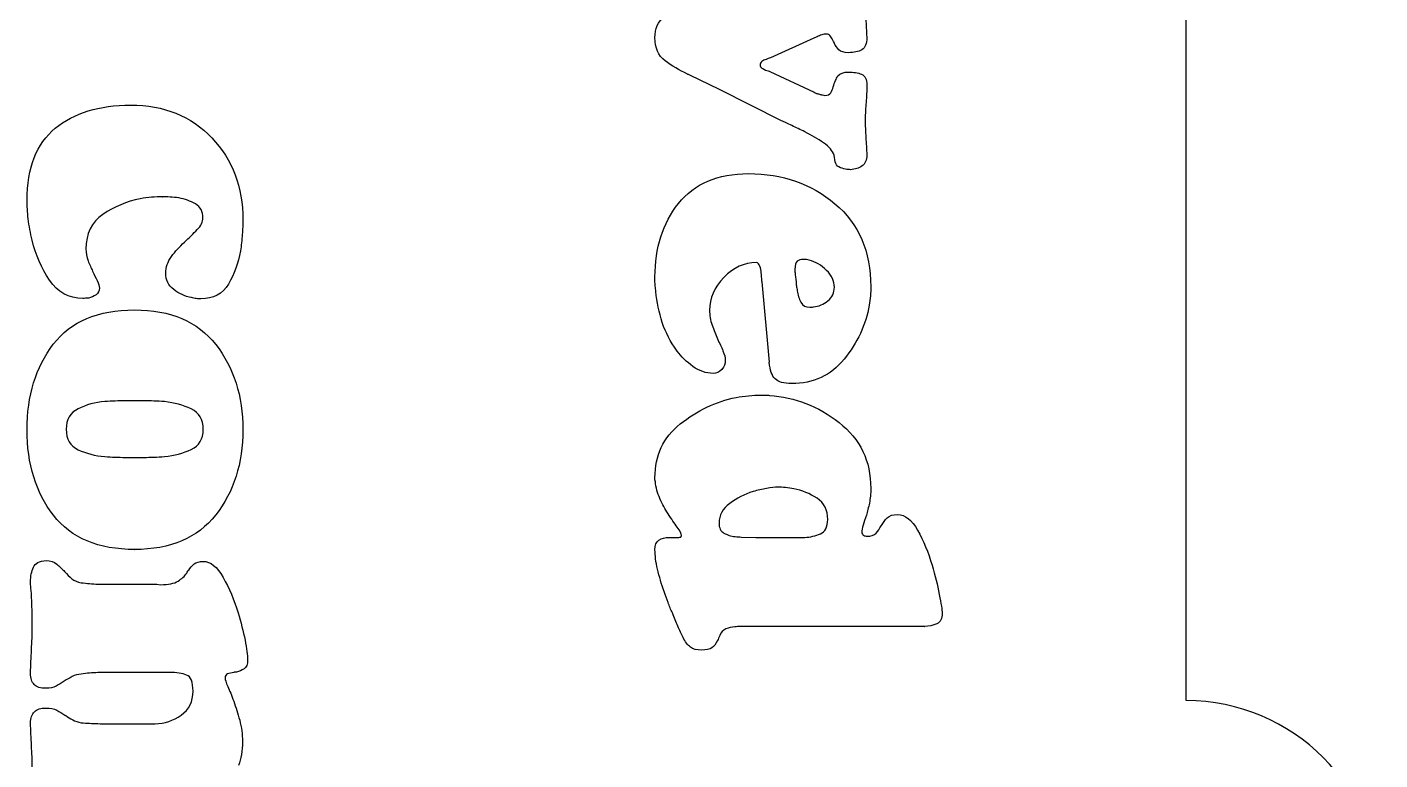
# Model space of a CAD drawing. Extents: x 0 to 771, y 958 to 1701.
# Drawn here: x 692 to 771.1, y 1535.6 to 1578.4 of the extents above; entities that cross this region are included whole.
import ezdxf

# ---------------------------------------------------------------- set-up
doc = ezdxf.new("R2010")
doc.units = 0
doc.layers.add('H0114_Printing', color=7, linetype='CONTINUOUS')

msp = doc.modelspace()

# ---------------------------------------------------------------- linework, layer by layer
at = {"layer": 'H0114_Printing', "color": 1}
msp.add_lwpolyline([(759.809681, 1539.047062), (759.809681, 1672.188058)], dxfattribs=at)
at = {"layer": 'H0114_Printing', "color": 4}
for points in [[(738.048582, 1577.771961), (735.506582, 1576.616961)], [(735.483582, 1575.807961), (738.071582, 1574.605961)], [(736.153582, 1572.941961), (732.525582, 1574.767961), (730.792582, 1575.599961)], [(739.296582, 1570.538961), (739.226582, 1570.931961)], [(699.945383, 1568.492561), (699.968383, 1568.492561)], [(728.759582, 1563.502661), (728.759582, 1563.814661)], [(734.998582, 1563.594661), (734.998582, 1563.721661)], [(735.460582, 1558.822661), (735.021582, 1563.514661)], [(736.985582, 1563.698661), (737.008582, 1563.698661)], [(737.817582, 1562.034661), (737.921582, 1562.034661)], [(735.437582, 1558.822661), (735.460582, 1558.822661)], [(734.951982, 1556.905161), (735.194982, 1556.905161)], [(698.882483, 1556.568261), (697.796483, 1556.568261)], [(697.773483, 1553.264261), (698.350483, 1553.264261), (698.905483, 1553.264261)], [(728.758982, 1551.948161), (728.758982, 1552.075161)], [(741.976981, 1549.256161), (741.999981, 1549.279161)], [(729.590982, 1548.586161), (730.121982, 1548.586161), (730.144982, 1548.586161)], [(733.819982, 1548.609161), (734.650982, 1548.586161), (737.077982, 1548.586161)], [(737.077982, 1548.586161), (737.285982, 1548.586161), (737.516982, 1548.586161)], [(698.327483, 1547.879261), (698.350483, 1547.879261)], [(697.195583, 1545.846561), (697.218583, 1545.846561)], [(697.218583, 1545.846561), (699.621583, 1545.846561), (699.852583, 1545.823561)], [(692.342583, 1543.396561), (692.342583, 1544.043561)], [(744.541981, 1543.387161), (734.836982, 1543.387161), (733.749982, 1543.387161)], [(744.518981, 1543.387161), (744.541981, 1543.387161)], [(700.384582, 1540.693561), (700.107582, 1540.693561), (697.218583, 1540.693561)], [(704.289582, 1540.716561), (704.196582, 1540.716561)], [(697.195583, 1537.689562), (699.483583, 1537.689562), (699.529583, 1537.689562)]]:
    msp.add_lwpolyline(points, dxfattribs=at)
for points in [[(728.759582, 1577.794961), (728.759582, 1578.318961), (728.940582, 1578.730961), (729.301582, 1579.030961)], [(741.064581, 1579.354961), (741.087581, 1578.838961), (741.114581, 1578.318961), (741.145581, 1577.794961)], [(729.348582, 1576.443961), (728.955582, 1576.743961), (728.759582, 1577.193961), (728.759582, 1577.794961)], [(738.140582, 1577.806961), (738.109582, 1577.798961), (738.079582, 1577.786961), (738.048582, 1577.771961)], [(738.233582, 1577.841961), (738.202582, 1577.825961), (738.171582, 1577.813961), (738.140582, 1577.806961)], [(738.510582, 1577.956961), (738.418582, 1577.925961), (738.325582, 1577.887961), (738.233582, 1577.841961)], [(738.787582, 1578.002961), (738.695582, 1578.002961), (738.602582, 1577.987961), (738.510582, 1577.956961)], [(739.007582, 1577.898961), (738.953582, 1577.968961), (738.880582, 1578.002961), (738.787582, 1578.002961)], [(739.158582, 1577.656961), (739.111582, 1577.748961), (739.061582, 1577.829961), (739.007582, 1577.898961)], [(739.203582, 1577.563961), (739.188582, 1577.594961), (739.172582, 1577.625961), (739.158582, 1577.656961)], [(739.249582, 1577.447961), (739.234582, 1577.494961), (739.218582, 1577.533961), (739.203582, 1577.563961)], [(739.515582, 1577.089961), (739.400582, 1577.205961), (739.311582, 1577.324961), (739.249582, 1577.447961)], [(741.145581, 1577.794961), (741.145581, 1577.440961), (741.048581, 1577.205961), (740.856581, 1577.089961)], [(735.506582, 1576.616961), (735.460582, 1576.600961), (735.414582, 1576.585961), (735.367582, 1576.569961)], [(740.058581, 1576.916961), (739.812582, 1576.916961), (739.631582, 1576.974961), (739.515582, 1577.089961)], [(740.856581, 1577.089961), (740.663581, 1576.974961), (740.397581, 1576.916961), (740.058581, 1576.916961)], [(730.653582, 1575.668961), (730.176582, 1575.884961), (729.740582, 1576.142961), (729.348582, 1576.443961)], [(735.009582, 1576.396961), (734.940582, 1576.342961), (734.905582, 1576.277961), (734.905582, 1576.199961)], [(734.905582, 1576.199961), (734.905582, 1576.123961), (734.940582, 1576.061961), (735.009582, 1576.015961)], [(735.252582, 1576.523961), (735.159582, 1576.493961), (735.078582, 1576.450961), (735.009582, 1576.396961)], [(735.009582, 1576.015961), (735.078582, 1575.969961), (735.151582, 1575.930961), (735.229582, 1575.899961)], [(735.229582, 1575.899961), (735.275582, 1575.884961), (735.321582, 1575.869961), (735.367582, 1575.853961)], [(735.367582, 1576.569961), (735.321582, 1576.554961), (735.283582, 1576.538961), (735.252582, 1576.523961)], [(735.367582, 1575.853961), (735.414582, 1575.838961), (735.452582, 1575.823961), (735.483582, 1575.807961)], [(730.711582, 1575.634961), (730.688582, 1575.641961), (730.668582, 1575.653961), (730.653582, 1575.668961)], [(730.792582, 1575.599961), (730.761582, 1575.614961), (730.734582, 1575.626961), (730.711582, 1575.634961)], [(739.180582, 1574.929961), (739.257582, 1575.191961), (739.350582, 1575.399961), (739.458582, 1575.553961)], [(739.458582, 1575.553961), (739.565582, 1575.707961), (739.773582, 1575.784961), (740.082581, 1575.784961)], [(740.082581, 1575.784961), (740.374581, 1575.784961), (740.624581, 1575.741961), (740.833581, 1575.657961)], [(740.833581, 1575.657961), (741.041581, 1575.572961), (741.145581, 1575.360961), (741.145581, 1575.021961)], [(741.145581, 1575.021961), (741.145581, 1574.852961), (741.141581, 1574.682961), (741.133581, 1574.512961)], [(738.071582, 1574.605961), (738.102582, 1574.575961), (738.144582, 1574.551961), (738.198582, 1574.536961)], [(738.198582, 1574.536961), (738.252582, 1574.520961), (738.310582, 1574.505961), (738.372582, 1574.489961)], [(738.372582, 1574.489961), (738.433582, 1574.475961), (738.491582, 1574.459961), (738.545582, 1574.444961)], [(738.545582, 1574.444961), (738.598582, 1574.428961), (738.649582, 1574.421961), (738.695582, 1574.421961)], [(738.695582, 1574.421961), (738.864582, 1574.421961), (738.980582, 1574.471961), (739.042582, 1574.571961)], [(739.042582, 1574.571961), (739.103582, 1574.671961), (739.149582, 1574.790961), (739.180582, 1574.929961)], [(741.133581, 1574.512961), (741.125581, 1574.343961), (741.114581, 1574.174961), (741.098581, 1574.004961)], [(693.694383, 1572.502561), (694.795383, 1573.403561), (696.262383, 1573.853561), (698.096383, 1573.853561)], [(698.096383, 1573.853561), (700.053382, 1573.853561), (701.635382, 1573.214561), (702.845382, 1571.935561)], [(741.064581, 1573.519961), (741.056581, 1573.350961), (741.052581, 1573.180961), (741.052581, 1573.011961)], [(741.098581, 1574.004961), (741.083581, 1573.851961), (741.071581, 1573.689961), (741.064581, 1573.519961)], [(736.765582, 1572.652961), (736.526582, 1572.768961), (736.323582, 1572.865961), (736.153582, 1572.941961)], [(737.516582, 1572.294961), (737.255582, 1572.418961), (737.004582, 1572.537961), (736.765582, 1572.652961)], [(741.052581, 1573.011961), (741.052581, 1572.656961), (741.064581, 1572.306961), (741.087581, 1571.959961)], [(692.042383, 1568.284561), (692.042383, 1570.195561), (692.593383, 1571.600561), (693.694383, 1572.502561)], [(702.845382, 1571.935561), (704.054382, 1570.657561), (704.659382, 1569.062561), (704.659382, 1567.152561)], [(738.614582, 1571.647961), (738.282582, 1571.878961), (737.917582, 1572.094961), (737.516582, 1572.294961)], [(741.087581, 1571.959961), (741.110581, 1571.613961), (741.129581, 1571.270961), (741.145581, 1570.931961)], [(739.226582, 1570.931961), (739.149582, 1571.178961), (738.945582, 1571.416961), (738.614582, 1571.647961)], [(739.515582, 1570.238961), (739.400582, 1570.299961), (739.327582, 1570.400961), (739.296582, 1570.538961)], [(740.868581, 1570.295961), (740.682581, 1570.165961), (740.459581, 1570.092961), (740.197581, 1570.076961)], [(741.145581, 1570.931961), (741.145581, 1570.638961), (741.052581, 1570.427961), (740.868581, 1570.295961)], [(730.133582, 1568.100661), (731.050582, 1569.264661), (732.417582, 1569.845661), (734.235582, 1569.845661)], [(734.235582, 1569.845661), (736.207582, 1569.845661), (737.890582, 1569.260661), (739.284582, 1568.089661)], [(739.897582, 1570.099961), (739.758582, 1570.130961), (739.631582, 1570.176961), (739.515582, 1570.238961)], [(740.047581, 1570.088961), (739.992582, 1570.096961), (739.943582, 1570.099961), (739.897582, 1570.099961)], [(740.197581, 1570.076961), (740.151581, 1570.076961), (740.101581, 1570.080961), (740.047581, 1570.088961)], [(692.111383, 1567.198561), (692.064383, 1567.599561), (692.042383, 1567.961561), (692.042383, 1568.284561)], [(698.651383, 1568.376561), (697.865383, 1568.223561), (697.141383, 1567.918561), (696.479383, 1567.464561)], [(699.321383, 1568.469561), (699.105383, 1568.454561), (698.882383, 1568.423561), (698.651383, 1568.376561)], [(699.968383, 1568.492561), (699.752383, 1568.492561), (699.536383, 1568.485561), (699.321383, 1568.469561)], [(700.407382, 1568.480561), (700.237382, 1568.489561), (700.084382, 1568.492561), (699.945383, 1568.492561)], [(700.915382, 1568.423561), (700.745382, 1568.454561), (700.576382, 1568.473561), (700.407382, 1568.480561)], [(701.886382, 1568.076561), (701.593382, 1568.245561), (701.270382, 1568.361561), (700.915382, 1568.423561)], [(702.325382, 1567.267561), (702.325382, 1567.637561), (702.178382, 1567.907561), (701.886382, 1568.076561)], [(728.759582, 1563.814661), (728.759582, 1565.508661), (729.217582, 1566.938661), (730.133582, 1568.100661)], [(739.284582, 1568.089661), (740.679581, 1566.918661), (741.376581, 1565.301661), (741.376581, 1563.236661)], [(692.342383, 1565.950561), (692.234383, 1566.381561), (692.157383, 1566.797561), (692.111383, 1567.198561)], [(696.479383, 1567.464561), (695.816383, 1567.009561), (695.485383, 1566.335561), (695.485383, 1565.441561)], [(701.990382, 1566.574561), (702.213382, 1566.805561), (702.325382, 1567.036561), (702.325382, 1567.267561)], [(704.659382, 1567.152561), (704.659382, 1566.890561), (704.647382, 1566.601561), (704.624382, 1566.285561)], [(701.239382, 1565.835561), (701.516382, 1566.096561), (701.767382, 1566.343561), (701.990382, 1566.574561)], [(693.359383, 1563.616561), (692.881383, 1564.325561), (692.542383, 1565.103561), (692.342383, 1565.950561)], [(700.488382, 1565.003561), (700.711382, 1565.295561), (700.962382, 1565.573561), (701.239382, 1565.835561)], [(704.624382, 1566.285561), (704.601382, 1565.970561), (704.567382, 1565.650561), (704.520382, 1565.326561)], [(695.485383, 1565.441561), (695.485383, 1565.211561), (695.527383, 1564.983561), (695.612383, 1564.760561)], [(695.612383, 1564.760561), (695.697383, 1564.537561), (695.785383, 1564.332561), (695.878383, 1564.147561)], [(700.152382, 1564.032561), (700.152382, 1564.387561), (700.264382, 1564.710561), (700.488382, 1565.003561)], [(704.520382, 1565.326561), (704.397382, 1564.618561), (704.162382, 1563.974561), (703.816382, 1563.396561)], [(737.077582, 1564.727661), (736.985582, 1564.657661), (736.939582, 1564.499661), (736.939582, 1564.253661)], [(737.424582, 1564.830661), (737.286582, 1564.830661), (737.170582, 1564.796661), (737.077582, 1564.727661)], [(737.609582, 1564.819661), (737.547582, 1564.827661), (737.485582, 1564.830661), (737.424582, 1564.830661)], [(737.771582, 1564.784661), (737.724582, 1564.800661), (737.670582, 1564.811661), (737.609582, 1564.819661)], [(738.787582, 1564.195661), (738.479582, 1564.495661), (738.140582, 1564.692661), (737.771582, 1564.784661)], [(695.878383, 1564.147561), (695.970383, 1563.948561), (696.059383, 1563.763561), (696.143383, 1563.593561)], [(700.615382, 1563.073561), (700.307382, 1563.312561), (700.152382, 1563.632561), (700.152382, 1564.032561)], [(734.674582, 1564.646661), (733.981582, 1564.646661), (733.353582, 1564.357661), (732.791582, 1563.779661)], [(734.893582, 1564.438661), (734.855582, 1564.561661), (734.782582, 1564.631661), (734.674582, 1564.646661)], [(734.975582, 1564.045661), (734.959582, 1564.183661), (734.932582, 1564.315661), (734.893582, 1564.438661)], [(734.986582, 1563.872661), (734.978582, 1563.926661), (734.975582, 1563.984661), (734.975582, 1564.045661)], [(736.939582, 1564.253661), (736.939582, 1564.161661), (736.943582, 1564.068661), (736.950582, 1563.976661)], [(736.950582, 1563.976661), (736.958582, 1563.883661), (736.970582, 1563.791661), (736.985582, 1563.698661)], [(739.249582, 1563.213661), (739.249582, 1563.568661), (739.095582, 1563.894661), (738.787582, 1564.195661)], [(695.300383, 1562.553561), (694.483383, 1562.553561), (693.836383, 1562.908561), (693.359383, 1563.616561)], [(696.270383, 1563.154561), (696.270383, 1562.985561), (696.205383, 1562.854561), (696.074383, 1562.761561)], [(696.143383, 1563.593561), (696.228383, 1563.423561), (696.270383, 1563.277561), (696.270383, 1563.154561)], [(703.816382, 1563.396561), (703.469382, 1562.819561), (702.933382, 1562.530561), (702.209382, 1562.530561)], [(728.781582, 1563.190661), (728.766582, 1563.298661), (728.759582, 1563.402661), (728.759582, 1563.502661)], [(729.116582, 1561.364661), (728.940582, 1561.965661), (728.827582, 1562.574661), (728.781582, 1563.190661)], [(732.791582, 1563.779661), (732.228582, 1563.202661), (731.947582, 1562.566661), (731.947582, 1561.872661)], [(734.998582, 1563.721661), (734.998582, 1563.767661), (734.994582, 1563.818661), (734.986582, 1563.872661)], [(735.021582, 1563.514661), (735.005582, 1563.529661), (734.998582, 1563.556661), (734.998582, 1563.594661)], [(737.008582, 1563.698661), (736.993582, 1563.683661), (736.989582, 1563.660661), (736.997582, 1563.629661)], [(736.997582, 1563.629661), (737.004582, 1563.598661), (737.008582, 1563.575661), (737.008582, 1563.560661)], [(737.008582, 1563.560661), (737.008582, 1563.467661), (737.016582, 1563.375661), (737.031582, 1563.282661)], [(737.031582, 1563.282661), (737.046582, 1563.190661), (737.062582, 1563.097661), (737.077582, 1563.005661)], [(738.869582, 1562.416661), (739.123582, 1562.624661), (739.249582, 1562.890661), (739.249582, 1563.213661)], [(741.376581, 1563.236661), (741.376581, 1563.067661), (741.368581, 1562.890661), (741.353581, 1562.704661)], [(695.462383, 1562.565561), (695.400383, 1562.557561), (695.346383, 1562.553561), (695.300383, 1562.553561)], [(695.646383, 1562.576561), (695.585383, 1562.576561), (695.523383, 1562.573561), (695.462383, 1562.565561)], [(696.074383, 1562.761561), (695.943383, 1562.669561), (695.800383, 1562.607561), (695.646383, 1562.576561)], [(701.655382, 1562.599561), (701.270382, 1562.676561), (700.923382, 1562.834561), (700.615382, 1563.073561)], [(701.932382, 1562.542561), (701.840382, 1562.549561), (701.747382, 1562.569561), (701.655382, 1562.599561)], [(702.209382, 1562.530561), (702.117382, 1562.530561), (702.024382, 1562.534561), (701.932382, 1562.542561)], [(737.077582, 1563.005661), (737.108582, 1562.759661), (737.177582, 1562.535661), (737.286582, 1562.335661)], [(738.025582, 1562.057661), (738.333582, 1562.088661), (738.614582, 1562.208661), (738.869582, 1562.416661)], [(741.353581, 1562.704661), (741.337581, 1562.519661), (741.314581, 1562.335661), (741.283581, 1562.150661)], [(693.578483, 1559.873261), (694.603483, 1561.213261), (696.186483, 1561.884261), (698.327483, 1561.884261)], [(698.327483, 1561.884261), (700.437482, 1561.884261), (702.020482, 1561.209261), (703.076482, 1559.862261)], [(731.947582, 1561.872661), (731.947582, 1561.565661), (731.997582, 1561.272661), (732.097582, 1560.995661)], [(737.286582, 1562.335661), (737.393582, 1562.135661), (737.570582, 1562.034661), (737.817582, 1562.034661)], [(737.921582, 1562.034661), (737.959582, 1562.034661), (737.994582, 1562.042661), (738.025582, 1562.057661)], [(741.283581, 1562.150661), (741.083581, 1561.010661), (740.593581, 1559.963661), (739.816582, 1559.007661)], [(729.891582, 1559.700661), (729.552582, 1560.209661), (729.293582, 1560.763661), (729.116582, 1561.364661)], [(732.097582, 1560.995661), (732.198582, 1560.717661), (732.302582, 1560.448661), (732.409582, 1560.185661)], [(732.409582, 1560.185661), (732.532582, 1559.939661), (732.641582, 1559.708661), (732.733582, 1559.493661)], [(692.042483, 1554.882261), (692.042483, 1556.868261), (692.553483, 1558.532261), (693.578483, 1559.873261)], [(703.076482, 1559.862261), (704.131482, 1558.514261), (704.659482, 1556.853261), (704.659482, 1554.882261)], [(729.972582, 1559.596661), (729.948582, 1559.635661), (729.921582, 1559.670661), (729.891582, 1559.700661)], [(730.052582, 1559.469661), (730.021582, 1559.516661), (729.995582, 1559.558661), (729.972582, 1559.596661)], [(730.977582, 1558.580661), (730.607582, 1558.849661), (730.299582, 1559.146661), (730.052582, 1559.469661)], [(732.733582, 1559.493661), (732.825582, 1559.277661), (732.871582, 1559.092661), (732.871582, 1558.938661)], [(732.156582, 1558.175661), (731.739582, 1558.175661), (731.347582, 1558.310661), (730.977582, 1558.580661)], [(732.664582, 1558.406661), (732.525582, 1558.253661), (732.355582, 1558.175661), (732.156582, 1558.175661)], [(732.871582, 1558.938661), (732.871582, 1558.738661), (732.803582, 1558.561661), (732.664582, 1558.406661)], [(735.783582, 1557.851661), (735.599582, 1558.037661), (735.483582, 1558.360661), (735.437582, 1558.822661)], [(739.816582, 1559.007661), (739.038582, 1558.052661), (738.017582, 1557.574661), (736.754582, 1557.574661)], [(736.754582, 1557.574661), (736.292582, 1557.574661), (735.968582, 1557.667661), (735.783582, 1557.851661)], [(733.495982, 1556.767161), (733.742982, 1556.813161), (733.988982, 1556.847161), (734.235982, 1556.870161)], [(734.235982, 1556.870161), (734.481982, 1556.893161), (734.720982, 1556.905161), (734.951982, 1556.905161)], [(735.194982, 1556.905161), (735.278982, 1556.905161), (735.367982, 1556.897161), (735.460982, 1556.882161)], [(735.460982, 1556.882161), (736.938982, 1556.790161), (738.294982, 1556.262161), (739.527982, 1555.299161)], [(695.034483, 1556.106261), (694.564483, 1555.875261), (694.329483, 1555.474261), (694.329483, 1554.905261)], [(696.594483, 1556.522261), (696.024483, 1556.476261), (695.504483, 1556.337261), (695.034483, 1556.106261)], [(697.195483, 1556.557261), (696.994483, 1556.549261), (696.794483, 1556.537261), (696.594483, 1556.522261)], [(697.796483, 1556.568261), (697.595483, 1556.568261), (697.395483, 1556.564261), (697.195483, 1556.557261)], [(699.460483, 1556.557261), (699.259483, 1556.564261), (699.066483, 1556.568261), (698.882483, 1556.568261)], [(700.084482, 1556.522261), (699.867483, 1556.537261), (699.659483, 1556.549261), (699.460483, 1556.557261)], [(701.643482, 1556.094261), (701.173482, 1556.318261), (700.653482, 1556.461261), (700.084482, 1556.522261)], [(702.348482, 1554.905261), (702.348482, 1555.474261), (702.113482, 1555.872261), (701.643482, 1556.094261)], [(730.237982, 1555.218161), (731.223982, 1556.004161), (732.309982, 1556.520161), (733.495982, 1556.767161)], [(739.527982, 1555.299161), (740.759981, 1554.337161), (741.375981, 1553.054161), (741.375981, 1551.451161)], [(693.590483, 1549.878261), (692.557483, 1551.211261), (692.042483, 1552.879261), (692.042483, 1554.882261)], [(694.329483, 1554.905261), (694.329483, 1554.335261), (694.564483, 1553.938261), (695.034483, 1553.714261)], [(701.643482, 1553.726261), (702.113482, 1553.942261), (702.348482, 1554.335261), (702.348482, 1554.905261)], [(704.659482, 1554.882261), (704.659482, 1552.910261), (704.131482, 1551.250261), (703.076482, 1549.902261)], [(728.758982, 1552.075161), (728.758982, 1553.385161), (729.251982, 1554.433161), (730.237982, 1555.218161)], [(695.034483, 1553.714261), (695.504483, 1553.491261), (696.024483, 1553.356261), (696.594483, 1553.310261)], [(700.084482, 1553.310261), (700.653482, 1553.372261), (701.173482, 1553.511261), (701.643482, 1553.726261)], [(696.594483, 1553.310261), (696.794483, 1553.295261), (696.994483, 1553.283261), (697.195483, 1553.275261)], [(697.195483, 1553.275261), (697.395483, 1553.268261), (697.588483, 1553.264261), (697.773483, 1553.264261)], [(698.905483, 1553.264261), (699.074483, 1553.264261), (699.259483, 1553.268261), (699.460483, 1553.275261)], [(699.460483, 1553.275261), (699.659483, 1553.283261), (699.867483, 1553.295261), (700.084482, 1553.310261)], [(728.781982, 1551.844161), (728.766982, 1551.875161), (728.758982, 1551.910161), (728.758982, 1551.948161)], [(729.047982, 1550.851161), (728.900982, 1551.174161), (728.812982, 1551.506161), (728.781982, 1551.844161)], [(735.286982, 1551.451161), (735.032982, 1551.405161), (734.766982, 1551.344161), (734.489982, 1551.266161)], [(735.945982, 1551.521161), (735.760982, 1551.521161), (735.540982, 1551.498161), (735.286982, 1551.451161)], [(736.395982, 1551.498161), (736.234982, 1551.513161), (736.083982, 1551.521161), (735.945982, 1551.521161)], [(736.869982, 1551.428161), (736.715982, 1551.459161), (736.557982, 1551.482161), (736.395982, 1551.498161)], [(738.232982, 1550.874161), (737.817982, 1551.151161), (737.362982, 1551.336161), (736.869982, 1551.428161)], [(741.375981, 1551.451161), (741.375981, 1551.143161), (741.348981, 1550.858161), (741.294981, 1550.597161)], [(729.520982, 1549.973161), (729.351982, 1550.235161), (729.193982, 1550.527161), (729.047982, 1550.851161)], [(733.126982, 1550.574161), (732.710982, 1550.266161), (732.501982, 1549.880161), (732.501982, 1549.418161)], [(734.489982, 1551.266161), (733.995982, 1551.113161), (733.541982, 1550.882161), (733.126982, 1550.574161)], [(738.856982, 1549.626161), (738.856982, 1550.180161), (738.648982, 1550.597161), (738.232982, 1550.874161)], [(741.294981, 1550.597161), (741.240981, 1550.335161), (741.183981, 1550.096161), (741.121981, 1549.880161)], [(698.350483, 1547.879261), (696.209483, 1547.879261), (694.622483, 1548.546261), (693.590483, 1549.878261)], [(703.076482, 1549.902261), (702.020482, 1548.554261), (700.437482, 1547.879261), (698.327483, 1547.879261)], [(730.064982, 1549.176161), (729.902982, 1549.399161), (729.721982, 1549.665161), (729.520982, 1549.973161)], [(741.121981, 1549.880161), (741.044981, 1549.665161), (740.978981, 1549.472161), (740.925981, 1549.302161)], [(741.999981, 1549.279161), (742.091981, 1549.449161), (742.203981, 1549.599161), (742.335981, 1549.730161)], [(742.335981, 1549.730161), (742.465981, 1549.861161), (742.669981, 1549.926161), (742.947981, 1549.926161)], [(742.947981, 1549.926161), (743.378981, 1549.926161), (743.767981, 1549.618161), (744.113981, 1549.002161)], [(730.306982, 1548.702161), (730.306982, 1548.794161), (730.225982, 1548.952161), (730.064982, 1549.176161)], [(732.501982, 1549.418161), (732.501982, 1549.141161), (732.597982, 1548.948161), (732.790982, 1548.840161)], [(738.429982, 1548.794161), (738.714982, 1548.918161), (738.856982, 1549.195161), (738.856982, 1549.626161)], [(740.925981, 1549.302161), (740.871981, 1549.133161), (740.844981, 1548.994161), (740.844981, 1548.887161)], [(741.687981, 1548.840161), (741.803981, 1548.963161), (741.899981, 1549.102161), (741.976981, 1549.256161)], [(744.113981, 1549.002161), (744.460981, 1548.386161), (744.741981, 1547.708161), (744.957981, 1546.968161)], [(728.758982, 1547.869161), (728.758982, 1548.132161), (728.835982, 1548.317161), (728.989982, 1548.424161)], [(728.989982, 1548.424161), (729.143982, 1548.532161), (729.343982, 1548.586161), (729.590982, 1548.586161)], [(730.144982, 1548.586161), (730.191982, 1548.586161), (730.229982, 1548.594161), (730.260982, 1548.609161)], [(730.260982, 1548.609161), (730.291982, 1548.625161), (730.306982, 1548.655161), (730.306982, 1548.702161)], [(732.790982, 1548.840161), (732.983982, 1548.733161), (733.202982, 1548.663161), (733.449982, 1548.632161)], [(733.449982, 1548.632161), (733.510982, 1548.632161), (733.572982, 1548.629161), (733.634982, 1548.620161)], [(733.634982, 1548.620161), (733.695982, 1548.613161), (733.757982, 1548.609161), (733.819982, 1548.609161)], [(737.516982, 1548.586161), (737.840982, 1548.602161), (738.144982, 1548.671161), (738.429982, 1548.794161)], [(740.844981, 1548.887161), (740.859981, 1548.809161), (740.898981, 1548.752161), (740.959981, 1548.713161)], [(740.959981, 1548.713161), (741.021981, 1548.675161), (741.083981, 1548.655161), (741.144981, 1548.655161)], [(741.144981, 1548.655161), (741.391981, 1548.655161), (741.572981, 1548.717161), (741.687981, 1548.840161)], [(728.908982, 1546.726161), (728.808982, 1547.150161), (728.758982, 1547.531161), (728.758982, 1547.869161)], [(692.249583, 1545.985561), (692.249583, 1546.324561), (692.303583, 1546.609561), (692.411583, 1546.839561)], [(692.411583, 1546.839561), (692.519583, 1547.071561), (692.766583, 1547.202561), (693.151583, 1547.232561)], [(693.151583, 1547.232561), (693.413583, 1547.232561), (693.624583, 1547.163561), (693.786583, 1547.024561)], [(693.786583, 1547.024561), (693.948583, 1546.886561), (694.098583, 1546.740561), (694.237583, 1546.586561)], [(694.237583, 1546.586561), (694.375583, 1546.432561), (694.518583, 1546.293561), (694.664583, 1546.169561)], [(701.377582, 1546.493561), (701.392582, 1546.539561), (701.412582, 1546.578561), (701.435582, 1546.609561)], [(701.435582, 1546.609561), (701.458582, 1546.640561), (701.478582, 1546.663561), (701.493582, 1546.678561)], [(701.493582, 1546.678561), (701.585582, 1546.816561), (701.693582, 1546.936561), (701.817582, 1547.036561)], [(701.817582, 1547.036561), (701.940582, 1547.136561), (702.117582, 1547.186561), (702.348582, 1547.186561)], [(702.348582, 1547.186561), (702.764582, 1547.186561), (703.149582, 1546.874561), (703.504582, 1546.250561)], [(729.290982, 1545.420161), (729.135982, 1545.867161), (729.009982, 1546.302161), (728.908982, 1546.726161)], [(744.957981, 1546.968161), (745.142981, 1546.368161), (745.284981, 1545.798161), (745.384981, 1545.258161)], [(692.261583, 1545.661561), (692.253583, 1545.769561), (692.249583, 1545.877561), (692.249583, 1545.985561)], [(694.664583, 1546.169561), (694.811583, 1546.046561), (694.991583, 1545.970561), (695.207583, 1545.939561)], [(695.207583, 1545.939561), (695.531583, 1545.892561), (695.858583, 1545.865561), (696.189583, 1545.857561)], [(696.189583, 1545.857561), (696.521583, 1545.850561), (696.856583, 1545.846561), (697.195583, 1545.846561)], [(699.852583, 1545.823561), (700.314582, 1545.823561), (700.653582, 1545.892561), (700.869582, 1546.031561)], [(700.869582, 1546.031561), (701.084582, 1546.169561), (701.254582, 1546.324561), (701.377582, 1546.493561)], [(703.504582, 1546.250561), (703.858582, 1545.627561), (704.151582, 1544.937561), (704.381582, 1544.182561)], [(692.296583, 1545.338561), (692.280583, 1545.445561), (692.269583, 1545.553561), (692.261583, 1545.661561)], [(692.307583, 1545.014561), (692.299583, 1545.122561), (692.296583, 1545.230561), (692.296583, 1545.338561)], [(692.319583, 1544.690561), (692.319583, 1544.798561), (692.315583, 1544.907561), (692.307583, 1545.014561)], [(729.520982, 1544.785161), (729.443982, 1544.993161), (729.366982, 1545.204161), (729.290982, 1545.420161)], [(745.384981, 1545.258161), (745.485981, 1544.719161), (745.542981, 1544.350161), (745.558981, 1544.149161)], [(692.342583, 1544.043561), (692.342583, 1544.259561), (692.335583, 1544.475561), (692.319583, 1544.690561)], [(704.381582, 1544.182561), (704.551582, 1543.628561), (704.685582, 1543.096561), (704.786582, 1542.587561)], [(729.775982, 1544.172161), (729.682982, 1544.373161), (729.598982, 1544.576161), (729.520982, 1544.785161)], [(730.098982, 1543.398161), (729.990982, 1543.637161), (729.882982, 1543.895161), (729.775982, 1544.172161)], [(692.331583, 1542.703561), (692.338583, 1542.934561), (692.342583, 1543.165561), (692.342583, 1543.396561)], [(730.399982, 1542.739161), (730.306982, 1542.940161), (730.206982, 1543.159161), (730.098982, 1543.398161)], [(733.576982, 1543.375161), (733.522982, 1543.367161), (733.472982, 1543.363161), (733.426982, 1543.363161)], [(733.749982, 1543.387161), (733.687982, 1543.387161), (733.630982, 1543.383161), (733.576982, 1543.375161)], [(745.234981, 1543.537161), (745.018981, 1543.437161), (744.780981, 1543.387161), (744.518981, 1543.387161)], [(745.558981, 1544.149161), (745.558981, 1543.841161), (745.450981, 1543.637161), (745.234981, 1543.537161)], [(692.296583, 1542.010561), (692.311583, 1542.241561), (692.323583, 1542.472561), (692.331583, 1542.703561)], [(704.786582, 1542.587561), (704.886582, 1542.079561), (704.936582, 1541.702561), (704.936582, 1541.455561)], [(730.826982, 1542.174161), (730.665982, 1542.289161), (730.522982, 1542.478161), (730.399982, 1542.739161)], [(732.478982, 1542.693161), (732.463982, 1542.647161), (732.440982, 1542.601161), (732.409982, 1542.554161)], [(732.548982, 1542.855161), (732.517982, 1542.794161), (732.494982, 1542.739161), (732.478982, 1542.693161)], [(732.906982, 1543.236161), (732.744982, 1543.167161), (732.624982, 1543.040161), (732.548982, 1542.855161)], [(733.426982, 1543.363161), (733.241982, 1543.348161), (733.068982, 1543.306161), (732.906982, 1543.236161)], [(692.272583, 1541.340561), (692.288583, 1541.571561), (692.296583, 1541.794561), (692.296583, 1542.010561)], [(731.462982, 1542.000161), (731.199982, 1542.000161), (730.988982, 1542.058161), (730.826982, 1542.174161)], [(732.086982, 1542.127161), (731.962982, 1542.043161), (731.754982, 1542.000161), (731.462982, 1542.000161)], [(732.409982, 1542.554161), (732.316982, 1542.355161), (732.209982, 1542.212161), (732.086982, 1542.127161)], [(692.249583, 1540.647561), (692.249583, 1540.877561), (692.257583, 1541.109561), (692.272583, 1541.340561)], [(704.936582, 1541.455561), (704.936582, 1541.178561), (704.867582, 1540.993561), (704.728582, 1540.900561)], [(692.458583, 1539.987562), (692.319583, 1540.134561), (692.249583, 1540.354561), (692.249583, 1540.647561)], [(694.676583, 1540.450561), (694.522583, 1540.366561), (694.367583, 1540.276561), (694.214583, 1540.184561)], [(695.207583, 1540.600561), (695.007583, 1540.585561), (694.830583, 1540.535561), (694.676583, 1540.450561)], [(696.189583, 1540.681561), (695.858583, 1540.674561), (695.531583, 1540.647561), (695.207583, 1540.600561)], [(697.218583, 1540.693561), (696.863583, 1540.693561), (696.521583, 1540.689561), (696.189583, 1540.681561)], [(701.366582, 1540.543561), (701.111582, 1540.643561), (700.784582, 1540.693561), (700.384582, 1540.693561)], [(701.747582, 1539.607562), (701.747582, 1540.130561), (701.620582, 1540.442561), (701.366582, 1540.543561)], [(703.769582, 1540.612561), (703.669582, 1540.574561), (703.619582, 1540.492561), (703.619582, 1540.369561)], [(703.619582, 1540.369561), (703.619582, 1540.276561), (703.673582, 1540.111561), (703.780582, 1539.872562)], [(704.127582, 1540.693561), (703.989582, 1540.678561), (703.869582, 1540.650561), (703.769582, 1540.612561)], [(704.196582, 1540.716561), (704.165582, 1540.716561), (704.142582, 1540.708561), (704.127582, 1540.693561)], [(704.728582, 1540.900561), (704.590582, 1540.808561), (704.443582, 1540.747561), (704.289582, 1540.716561)], [(693.151583, 1539.768562), (692.827583, 1539.768562), (692.596583, 1539.841562), (692.458583, 1539.987562)], [(693.740583, 1539.896562), (693.578583, 1539.811562), (693.382583, 1539.768562), (693.151583, 1539.768562)], [(694.214583, 1540.184561), (694.059583, 1540.077561), (693.902583, 1539.980562), (693.740583, 1539.896562)], [(701.054582, 1538.197562), (701.516582, 1538.521562), (701.747582, 1538.991562), (701.747582, 1539.607562)], [(703.780582, 1539.872562), (703.888582, 1539.634562), (704.004582, 1539.345562), (704.127582, 1539.006562)], [(704.127582, 1539.006562), (704.250582, 1538.667562), (704.366582, 1538.297562), (704.474582, 1537.897562)], [(692.249583, 1537.735562), (692.249583, 1538.028562), (692.323583, 1538.247562), (692.469583, 1538.393562)], [(692.469583, 1538.393562), (692.615583, 1538.540562), (692.842583, 1538.613562), (693.151583, 1538.613562)], [(693.151583, 1538.613562), (693.397583, 1538.613562), (693.605583, 1538.570562), (693.775583, 1538.486562)], [(693.775583, 1538.486562), (693.944583, 1538.401562), (694.105583, 1538.305562), (694.260583, 1538.197562)], [(694.260583, 1538.197562), (694.275583, 1538.197562), (694.283583, 1538.193562), (694.283583, 1538.186562)], [(694.283583, 1538.186562), (694.283583, 1538.178562), (694.291583, 1538.174562), (694.306583, 1538.174562)], [(694.306583, 1538.174562), (694.429583, 1538.081562), (694.564583, 1537.997562), (694.710583, 1537.920562)], [(694.710583, 1537.920562), (694.857583, 1537.843562), (695.022583, 1537.789562), (695.207583, 1537.758562)], [(699.529583, 1537.689562), (700.083582, 1537.704562), (700.592582, 1537.874562), (701.054582, 1538.197562)], [(704.474582, 1537.897562), (704.582582, 1537.496562), (704.636582, 1537.080562), (704.636582, 1536.649562)], [(692.272583, 1537.088562), (692.257583, 1537.304562), (692.249583, 1537.519562), (692.249583, 1537.735562)], [(692.296583, 1536.417562), (692.296583, 1536.649562), (692.288583, 1536.872562), (692.272583, 1537.088562)], [(695.207583, 1537.758562), (695.531583, 1537.727562), (695.858583, 1537.708562), (696.189583, 1537.700562)], [(696.189583, 1537.700562), (696.521583, 1537.692562), (696.856583, 1537.689562), (697.195583, 1537.689562)], [(692.331583, 1535.770562), (692.323583, 1535.986562), (692.311583, 1536.202562), (692.296583, 1536.417562)], [(704.636582, 1536.649562), (704.636582, 1536.109562), (704.559582, 1535.647562), (704.404582, 1535.262562)], [(692.342583, 1535.123562), (692.342583, 1535.339562), (692.338583, 1535.555562), (692.331583, 1535.770562)]]:
    msp.add_open_spline(points, degree=3, dxfattribs=at)
at = {"layer": 'H0114_Printing', "color": 1}
msp.add_open_spline([(771.148681, 1527.708062), (771.148681, 1533.971062), (766.072681, 1539.047062), (759.809681, 1539.047062)], degree=3, dxfattribs=at)

doc.saveas('drawing.dxf')
